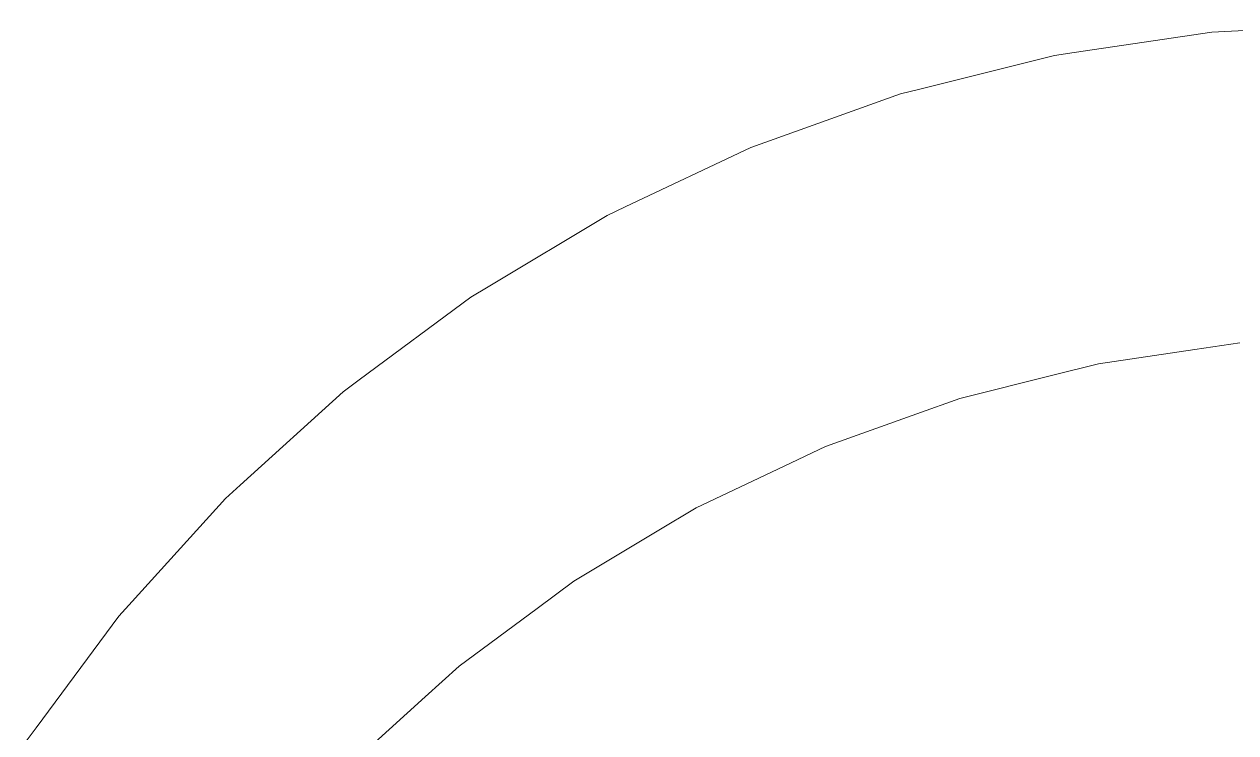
# Model space of a CAD drawing. Header units: centimetres. Extents: x -214 to 137, y -175 to 4.
# Drawn here: x -3.57 to 1.52, y -107.68 to -104.71 of the extents above; entities that cross this region are included whole.
import ezdxf

# ---------------------------------------------------------------- set-up
doc = ezdxf.new("R2010")
doc.units = ezdxf.units.CM
doc.header["$MEASUREMENT"] = 0
doc.layers.add('layer 1', color=7, linetype='Continuous')

msp = doc.modelspace()

# ---------------------------------------------------------------- linework, layer by layer
at = {"layer": 'layer 1', "color": 5, "lineweight": 9}
for points in [[(0.8385, -104.82693), (0.8385, -104.82693), (1.41536, -104.74136), (1.41536, -104.74136)], [(0.8385, -104.82693), (0.8385, -104.82693), (1.41536, -104.74136), (1.41536, -104.74136)], [(0.8385, -104.82693), (0.8385, -104.82693), (1.41536, -104.74136), (1.41536, -104.74136)], [(0.8385, -104.82693), (0.8385, -104.82693), (1.41536, -104.74136), (1.41536, -104.74136)], [(0.8385, -104.82693), (0.8385, -104.82693), (1.41536, -104.74136), (1.41536, -104.74136)], [(1.41536, -104.74136), (1.41536, -104.74136), (1.4987, -104.73726), (1.4987, -104.73726)], [(1.41536, -104.74136), (1.41536, -104.74136), (1.4987, -104.73726), (1.4987, -104.73726)], [(1.41536, -104.74136), (1.41536, -104.74136), (1.4987, -104.73726), (1.4987, -104.73726)], [(1.41536, -104.74136), (1.41536, -104.74136), (1.4987, -104.73726), (1.4987, -104.73726)], [(1.41536, -104.74136), (1.41536, -104.74136), (1.4987, -104.73726), (1.4987, -104.73726)], [(1.4987, -104.73726), (1.4987, -104.73726), (2.08116, -104.70865), (2.08116, -104.70865)], [(1.4987, -104.73726), (1.4987, -104.73726), (2.08116, -104.70865), (2.08116, -104.70865)], [(1.4987, -104.73726), (1.4987, -104.73726), (2.08116, -104.70865), (2.08116, -104.70865)], [(1.4987, -104.73726), (1.4987, -104.73726), (2.08116, -104.70865), (2.08116, -104.70865)], [(1.4987, -104.73726), (1.4987, -104.73726), (2.08116, -104.70865), (2.08116, -104.70865)], [(0.19026, -104.98088), (0.19026, -104.98088), (0.75596, -104.83917), (0.75596, -104.83917)], [(0.19026, -104.98088), (0.19026, -104.98088), (0.75596, -104.83917), (0.75596, -104.83917)], [(0.19026, -104.98088), (0.19026, -104.98088), (0.75596, -104.83917), (0.75596, -104.83917)], [(0.19026, -104.98088), (0.19026, -104.98088), (0.75596, -104.83917), (0.75596, -104.83917)], [(0.19026, -104.98088), (0.19026, -104.98088), (0.75596, -104.83917), (0.75596, -104.83917)], [(0.75596, -104.83917), (0.75596, -104.83917), (0.8385, -104.82693), (0.8385, -104.82693)], [(0.75596, -104.83917), (0.75596, -104.83917), (0.8385, -104.82693), (0.8385, -104.82693)], [(0.75596, -104.83917), (0.75596, -104.83917), (0.8385, -104.82693), (0.8385, -104.82693)], [(0.75596, -104.83917), (0.75596, -104.83917), (0.8385, -104.82693), (0.8385, -104.82693)], [(0.75596, -104.83917), (0.75596, -104.83917), (0.8385, -104.82693), (0.8385, -104.82693)], [(-0.43976, -105.19761), (-0.43976, -105.19761), (0.10932, -105.00115), (0.10932, -105.00115)], [(-0.43976, -105.19761), (-0.43976, -105.19761), (0.10932, -105.00115), (0.10932, -105.00115)], [(-0.43976, -105.19761), (-0.43976, -105.19761), (0.10932, -105.00115), (0.10932, -105.00115)], [(-0.43976, -105.19761), (-0.43976, -105.19761), (0.10932, -105.00115), (0.10932, -105.00115)], [(-0.43976, -105.19761), (-0.43976, -105.19761), (0.10932, -105.00115), (0.10932, -105.00115)], [(0.10932, -105.00115), (0.10932, -105.00115), (0.19026, -104.98088), (0.19026, -104.98088)], [(0.10932, -105.00115), (0.10932, -105.00115), (0.19026, -104.98088), (0.19026, -104.98088)], [(0.10932, -105.00115), (0.10932, -105.00115), (0.19026, -104.98088), (0.19026, -104.98088)], [(0.10932, -105.00115), (0.10932, -105.00115), (0.19026, -104.98088), (0.19026, -104.98088)], [(0.10932, -105.00115), (0.10932, -105.00115), (0.19026, -104.98088), (0.19026, -104.98088)], [(-0.51833, -105.22572), (-0.51833, -105.22572), (-0.43976, -105.19761), (-0.43976, -105.19761)], [(-0.51833, -105.22572), (-0.51833, -105.22572), (-0.43976, -105.19761), (-0.43976, -105.19761)], [(-0.51833, -105.22572), (-0.51833, -105.22572), (-0.43976, -105.19761), (-0.43976, -105.19761)], [(-0.51833, -105.22572), (-0.51833, -105.22572), (-0.43976, -105.19761), (-0.43976, -105.19761)], [(-0.51833, -105.22572), (-0.51833, -105.22572), (-0.43976, -105.19761), (-0.43976, -105.19761)], [(-1.04551, -105.47506), (-1.04551, -105.47506), (-0.51833, -105.22572), (-0.51833, -105.22572)], [(-1.04551, -105.47506), (-1.04551, -105.47506), (-0.51833, -105.22572), (-0.51833, -105.22572)], [(-1.04551, -105.47506), (-1.04551, -105.47506), (-0.51833, -105.22572), (-0.51833, -105.22572)], [(-1.04551, -105.47506), (-1.04551, -105.47506), (-0.51833, -105.22572), (-0.51833, -105.22572)], [(-1.04551, -105.47506), (-1.04551, -105.47506), (-0.51833, -105.22572), (-0.51833, -105.22572)], [(-1.62114, -105.81055), (-1.62114, -105.81055), (-1.12094, -105.51074), (-1.12094, -105.51074)], [(-1.62114, -105.81055), (-1.62114, -105.81055), (-1.12094, -105.51074), (-1.12094, -105.51074)], [(-1.62114, -105.81055), (-1.62114, -105.81055), (-1.12094, -105.51074), (-1.12094, -105.51074)], [(-1.62114, -105.81055), (-1.62114, -105.81055), (-1.12094, -105.51074), (-1.12094, -105.51074)], [(-1.62114, -105.81055), (-1.62114, -105.81055), (-1.12094, -105.51074), (-1.12094, -105.51074)], [(-1.12094, -105.51074), (-1.12094, -105.51074), (-1.04551, -105.47506), (-1.04551, -105.47506)], [(-1.12094, -105.51074), (-1.12094, -105.51074), (-1.04551, -105.47506), (-1.04551, -105.47506)], [(-1.12094, -105.51074), (-1.12094, -105.51074), (-1.04551, -105.47506), (-1.04551, -105.47506)], [(-1.12094, -105.51074), (-1.12094, -105.51074), (-1.04551, -105.47506), (-1.04551, -105.47506)], [(-1.12094, -105.51074), (-1.12094, -105.51074), (-1.04551, -105.47506), (-1.04551, -105.47506)], [(-1.69271, -105.85345), (-1.69271, -105.85345), (-1.62114, -105.81055), (-1.62114, -105.81055)], [(-1.69271, -105.85345), (-1.69271, -105.85345), (-1.62114, -105.81055), (-1.62114, -105.81055)], [(-1.69271, -105.85345), (-1.69271, -105.85345), (-1.62114, -105.81055), (-1.62114, -105.81055)], [(-1.69271, -105.85345), (-1.69271, -105.85345), (-1.62114, -105.81055), (-1.62114, -105.81055)], [(-1.69271, -105.85345), (-1.69271, -105.85345), (-1.62114, -105.81055), (-1.62114, -105.81055)], [(-2.16112, -106.20084), (-2.16112, -106.20084), (-1.69271, -105.85345), (-1.69271, -105.85345)], [(-2.16112, -106.20084), (-2.16112, -106.20084), (-1.69271, -105.85345), (-1.69271, -105.85345)], [(-2.16112, -106.20084), (-2.16112, -106.20084), (-1.69271, -105.85345), (-1.69271, -105.85345)], [(-2.16112, -106.20084), (-2.16112, -106.20084), (-1.69271, -105.85345), (-1.69271, -105.85345)], [(-2.16112, -106.20084), (-2.16112, -106.20084), (-1.69271, -105.85345), (-1.69271, -105.85345)], [(1.34382, -106.0735), (1.34382, -106.0735), (0.94048, -106.13333), (0.94048, -106.13333)], [(1.34382, -106.0735), (1.34382, -106.0735), (0.94048, -106.13333), (0.94048, -106.13333)], [(1.34382, -106.0735), (1.34382, -106.0735), (0.94048, -106.13333), (0.94048, -106.13333)], [(1.34382, -106.0735), (1.34382, -106.0735), (0.94048, -106.13333), (0.94048, -106.13333)], [(1.34382, -106.0735), (1.34382, -106.0735), (0.94048, -106.13333), (0.94048, -106.13333)], [(1.34382, -106.0735), (1.34382, -106.0735), (0.94048, -106.13333), (0.94048, -106.13333)], [(1.34382, -106.0735), (1.34382, -106.0735), (0.94048, -106.13333), (0.94048, -106.13333)], [(1.34382, -106.0735), (1.34382, -106.0735), (0.94048, -106.13333), (0.94048, -106.13333)], [(1.34382, -106.0735), (1.34382, -106.0735), (0.94048, -106.13333), (0.94048, -106.13333)], [(1.34382, -106.0735), (1.34382, -106.0735), (0.94048, -106.13333), (0.94048, -106.13333)], [(1.34382, -106.0735), (1.34382, -106.0735), (0.94048, -106.13333), (0.94048, -106.13333)], [(1.34382, -106.0735), (1.34382, -106.0735), (0.94048, -106.13333), (0.94048, -106.13333)], [(1.34382, -106.0735), (1.34382, -106.0735), (0.94048, -106.13333), (0.94048, -106.13333)], [(1.34382, -106.0735), (1.34382, -106.0735), (0.94048, -106.13333), (0.94048, -106.13333)], [(1.34382, -106.0735), (1.34382, -106.0735), (0.94048, -106.13333), (0.94048, -106.13333)], [(1.34382, -106.0735), (1.34382, -106.0735), (0.94048, -106.13333), (0.94048, -106.13333)], [(1.34382, -106.0735), (1.34382, -106.0735), (0.94048, -106.13333), (0.94048, -106.13333)], [(1.34382, -106.0735), (1.34382, -106.0735), (0.94048, -106.13333), (0.94048, -106.13333)], [(1.34382, -106.0735), (1.34382, -106.0735), (0.94048, -106.13333), (0.94048, -106.13333)], [(1.34382, -106.0735), (1.34382, -106.0735), (0.94048, -106.13333), (0.94048, -106.13333)], [(1.34382, -106.0735), (1.34382, -106.0735), (0.94048, -106.13333), (0.94048, -106.13333)], [(1.34382, -106.0735), (1.34382, -106.0735), (0.94048, -106.13333), (0.94048, -106.13333)], [(1.34382, -106.0735), (1.34382, -106.0735), (0.94048, -106.13333), (0.94048, -106.13333)], [(1.34382, -106.0735), (1.34382, -106.0735), (0.94048, -106.13333), (0.94048, -106.13333)], [(1.34382, -106.0735), (1.34382, -106.0735), (0.94048, -106.13333), (0.94048, -106.13333)], [(1.53339, -106.04538), (1.53339, -106.04538), (1.34382, -106.0735), (1.34382, -106.0735)], [(1.53339, -106.04538), (1.53339, -106.04538), (1.34382, -106.0735), (1.34382, -106.0735)], [(1.53339, -106.04538), (1.53339, -106.04538), (1.34382, -106.0735), (1.34382, -106.0735)], [(1.53339, -106.04538), (1.53339, -106.04538), (1.34382, -106.0735), (1.34382, -106.0735)], [(1.53339, -106.04538), (1.53339, -106.04538), (1.34382, -106.0735), (1.34382, -106.0735)], [(1.53339, -106.04538), (1.53339, -106.04538), (1.34382, -106.0735), (1.34382, -106.0735)], [(1.53339, -106.04538), (1.53339, -106.04538), (1.34382, -106.0735), (1.34382, -106.0735)], [(1.53339, -106.04538), (1.53339, -106.04538), (1.34382, -106.0735), (1.34382, -106.0735)], [(1.53339, -106.04538), (1.53339, -106.04538), (1.34382, -106.0735), (1.34382, -106.0735)], [(1.53339, -106.04538), (1.53339, -106.04538), (1.34382, -106.0735), (1.34382, -106.0735)], [(1.53339, -106.04538), (1.53339, -106.04538), (1.34382, -106.0735), (1.34382, -106.0735)], [(1.53339, -106.04538), (1.53339, -106.04538), (1.34382, -106.0735), (1.34382, -106.0735)], [(1.53339, -106.04538), (1.53339, -106.04538), (1.34382, -106.0735), (1.34382, -106.0735)], [(1.53339, -106.04538), (1.53339, -106.04538), (1.34382, -106.0735), (1.34382, -106.0735)], [(1.53339, -106.04538), (1.53339, -106.04538), (1.34382, -106.0735), (1.34382, -106.0735)], [(1.53339, -106.04538), (1.53339, -106.04538), (1.34382, -106.0735), (1.34382, -106.0735)], [(1.53339, -106.04538), (1.53339, -106.04538), (1.34382, -106.0735), (1.34382, -106.0735)], [(1.53339, -106.04538), (1.53339, -106.04538), (1.34382, -106.0735), (1.34382, -106.0735)], [(1.53339, -106.04538), (1.53339, -106.04538), (1.34382, -106.0735), (1.34382, -106.0735)], [(1.53339, -106.04538), (1.53339, -106.04538), (1.34382, -106.0735), (1.34382, -106.0735)], [(1.53339, -106.04538), (1.53339, -106.04538), (1.34382, -106.0735), (1.34382, -106.0735)], [(1.53339, -106.04538), (1.53339, -106.04538), (1.34382, -106.0735), (1.34382, -106.0735)], [(1.53339, -106.04538), (1.53339, -106.04538), (1.34382, -106.0735), (1.34382, -106.0735)], [(1.53339, -106.04538), (1.53339, -106.04538), (1.34382, -106.0735), (1.34382, -106.0735)], [(1.53339, -106.04538), (1.53339, -106.04538), (1.34382, -106.0735), (1.34382, -106.0735)], [(0.75459, -106.17989), (0.75459, -106.17989), (0.35906, -106.27896), (0.35906, -106.27896)], [(0.75459, -106.17989), (0.75459, -106.17989), (0.35906, -106.27896), (0.35906, -106.27896)], [(0.75459, -106.17989), (0.75459, -106.17989), (0.35906, -106.27896), (0.35906, -106.27896)], [(0.75459, -106.17989), (0.75459, -106.17989), (0.35906, -106.27896), (0.35906, -106.27896)], [(0.75459, -106.17989), (0.75459, -106.17989), (0.35906, -106.27896), (0.35906, -106.27896)], [(0.75459, -106.17989), (0.75459, -106.17989), (0.35906, -106.27896), (0.35906, -106.27896)], [(0.75459, -106.17989), (0.75459, -106.17989), (0.35906, -106.27896), (0.35906, -106.27896)], [(0.75459, -106.17989), (0.75459, -106.17989), (0.35906, -106.27896), (0.35906, -106.27896)], [(0.75459, -106.17989), (0.75459, -106.17989), (0.35906, -106.27896), (0.35906, -106.27896)], [(0.75459, -106.17989), (0.75459, -106.17989), (0.35906, -106.27896), (0.35906, -106.27896)], [(0.75459, -106.17989), (0.75459, -106.17989), (0.35906, -106.27896), (0.35906, -106.27896)], [(0.75459, -106.17989), (0.75459, -106.17989), (0.35906, -106.27896), (0.35906, -106.27896)], [(0.75459, -106.17989), (0.75459, -106.17989), (0.35906, -106.27896), (0.35906, -106.27896)], [(0.75459, -106.17989), (0.75459, -106.17989), (0.35906, -106.27896), (0.35906, -106.27896)], [(0.75459, -106.17989), (0.75459, -106.17989), (0.35906, -106.27896), (0.35906, -106.27896)], [(0.75459, -106.17989), (0.75459, -106.17989), (0.35906, -106.27896), (0.35906, -106.27896)], [(0.75459, -106.17989), (0.75459, -106.17989), (0.35906, -106.27896), (0.35906, -106.27896)], [(0.75459, -106.17989), (0.75459, -106.17989), (0.35906, -106.27896), (0.35906, -106.27896)], [(0.75459, -106.17989), (0.75459, -106.17989), (0.35906, -106.27896), (0.35906, -106.27896)], [(0.75459, -106.17989), (0.75459, -106.17989), (0.35906, -106.27896), (0.35906, -106.27896)], [(0.75459, -106.17989), (0.75459, -106.17989), (0.35906, -106.27896), (0.35906, -106.27896)], [(0.75459, -106.17989), (0.75459, -106.17989), (0.35906, -106.27896), (0.35906, -106.27896)], [(0.75459, -106.17989), (0.75459, -106.17989), (0.35906, -106.27896), (0.35906, -106.27896)], [(0.75459, -106.17989), (0.75459, -106.17989), (0.35906, -106.27896), (0.35906, -106.27896)], [(0.75459, -106.17989), (0.75459, -106.17989), (0.35906, -106.27896), (0.35906, -106.27896)], [(0.94048, -106.13333), (0.94048, -106.13333), (0.75459, -106.17989), (0.75459, -106.17989)], [(0.94048, -106.13333), (0.94048, -106.13333), (0.75459, -106.17989), (0.75459, -106.17989)], [(0.94048, -106.13333), (0.94048, -106.13333), (0.75459, -106.17989), (0.75459, -106.17989)], [(0.94048, -106.13333), (0.94048, -106.13333), (0.75459, -106.17989), (0.75459, -106.17989)], [(0.94048, -106.13333), (0.94048, -106.13333), (0.75459, -106.17989), (0.75459, -106.17989)], [(0.94048, -106.13333), (0.94048, -106.13333), (0.75459, -106.17989), (0.75459, -106.17989)], [(0.94048, -106.13333), (0.94048, -106.13333), (0.75459, -106.17989), (0.75459, -106.17989)], [(0.94048, -106.13333), (0.94048, -106.13333), (0.75459, -106.17989), (0.75459, -106.17989)], [(0.94048, -106.13333), (0.94048, -106.13333), (0.75459, -106.17989), (0.75459, -106.17989)], [(0.94048, -106.13333), (0.94048, -106.13333), (0.75459, -106.17989), (0.75459, -106.17989)], [(0.94048, -106.13333), (0.94048, -106.13333), (0.75459, -106.17989), (0.75459, -106.17989)], [(0.94048, -106.13333), (0.94048, -106.13333), (0.75459, -106.17989), (0.75459, -106.17989)], [(0.94048, -106.13333), (0.94048, -106.13333), (0.75459, -106.17989), (0.75459, -106.17989)], [(0.94048, -106.13333), (0.94048, -106.13333), (0.75459, -106.17989), (0.75459, -106.17989)], [(0.94048, -106.13333), (0.94048, -106.13333), (0.75459, -106.17989), (0.75459, -106.17989)], [(0.94048, -106.13333), (0.94048, -106.13333), (0.75459, -106.17989), (0.75459, -106.17989)], [(0.94048, -106.13333), (0.94048, -106.13333), (0.75459, -106.17989), (0.75459, -106.17989)], [(0.94048, -106.13333), (0.94048, -106.13333), (0.75459, -106.17989), (0.75459, -106.17989)], [(0.94048, -106.13333), (0.94048, -106.13333), (0.75459, -106.17989), (0.75459, -106.17989)], [(0.94048, -106.13333), (0.94048, -106.13333), (0.75459, -106.17989), (0.75459, -106.17989)], [(0.94048, -106.13333), (0.94048, -106.13333), (0.75459, -106.17989), (0.75459, -106.17989)], [(0.94048, -106.13333), (0.94048, -106.13333), (0.75459, -106.17989), (0.75459, -106.17989)], [(0.94048, -106.13333), (0.94048, -106.13333), (0.75459, -106.17989), (0.75459, -106.17989)], [(0.94048, -106.13333), (0.94048, -106.13333), (0.75459, -106.17989), (0.75459, -106.17989)], [(0.94048, -106.13333), (0.94048, -106.13333), (0.75459, -106.17989), (0.75459, -106.17989)], [(-2.22814, -106.25055), (-2.22814, -106.25055), (-2.16112, -106.20084), (-2.16112, -106.20084)], [(-2.22814, -106.25055), (-2.22814, -106.25055), (-2.16112, -106.20084), (-2.16112, -106.20084)], [(-2.22814, -106.25055), (-2.22814, -106.25055), (-2.16112, -106.20084), (-2.16112, -106.20084)], [(-2.22814, -106.25055), (-2.22814, -106.25055), (-2.16112, -106.20084), (-2.16112, -106.20084)], [(-2.22814, -106.25055), (-2.22814, -106.25055), (-2.16112, -106.20084), (-2.16112, -106.20084)], [(-2.66024, -106.64218), (-2.66024, -106.64218), (-2.22814, -106.25055), (-2.22814, -106.25055)], [(-2.66024, -106.64218), (-2.66024, -106.64218), (-2.22814, -106.25055), (-2.22814, -106.25055)], [(-2.66024, -106.64218), (-2.66024, -106.64218), (-2.22814, -106.25055), (-2.22814, -106.25055)], [(-2.66024, -106.64218), (-2.66024, -106.64218), (-2.22814, -106.25055), (-2.22814, -106.25055)], [(-2.66024, -106.64218), (-2.66024, -106.64218), (-2.22814, -106.25055), (-2.22814, -106.25055)], [(0.35906, -106.27896), (0.35906, -106.27896), (0.17862, -106.34352), (0.17862, -106.34352)], [(0.35906, -106.27896), (0.35906, -106.27896), (0.17862, -106.34352), (0.17862, -106.34352)], [(0.35906, -106.27896), (0.35906, -106.27896), (0.17862, -106.34352), (0.17862, -106.34352)], [(0.35906, -106.27896), (0.35906, -106.27896), (0.17862, -106.34352), (0.17862, -106.34352)], [(0.35906, -106.27896), (0.35906, -106.27896), (0.17862, -106.34352), (0.17862, -106.34352)], [(0.35906, -106.27896), (0.35906, -106.27896), (0.17862, -106.34352), (0.17862, -106.34352)], [(0.35906, -106.27896), (0.35906, -106.27896), (0.17862, -106.34352), (0.17862, -106.34352)], [(0.35906, -106.27896), (0.35906, -106.27896), (0.17862, -106.34352), (0.17862, -106.34352)], [(0.35906, -106.27896), (0.35906, -106.27896), (0.17862, -106.34352), (0.17862, -106.34352)], [(0.35906, -106.27896), (0.35906, -106.27896), (0.17862, -106.34352), (0.17862, -106.34352)], [(0.35906, -106.27896), (0.35906, -106.27896), (0.17862, -106.34352), (0.17862, -106.34352)], [(0.35906, -106.27896), (0.35906, -106.27896), (0.17862, -106.34352), (0.17862, -106.34352)], [(0.35906, -106.27896), (0.35906, -106.27896), (0.17862, -106.34352), (0.17862, -106.34352)], [(0.35906, -106.27896), (0.35906, -106.27896), (0.17862, -106.34352), (0.17862, -106.34352)], [(0.35906, -106.27896), (0.35906, -106.27896), (0.17862, -106.34352), (0.17862, -106.34352)], [(0.35906, -106.27896), (0.35906, -106.27896), (0.17862, -106.34352), (0.17862, -106.34352)], [(0.35906, -106.27896), (0.35906, -106.27896), (0.17862, -106.34352), (0.17862, -106.34352)], [(0.35906, -106.27896), (0.35906, -106.27896), (0.17862, -106.34352), (0.17862, -106.34352)], [(0.35906, -106.27896), (0.35906, -106.27896), (0.17862, -106.34352), (0.17862, -106.34352)], [(0.35906, -106.27896), (0.35906, -106.27896), (0.17862, -106.34352), (0.17862, -106.34352)], [(0.35906, -106.27896), (0.35906, -106.27896), (0.17862, -106.34352), (0.17862, -106.34352)], [(0.35906, -106.27896), (0.35906, -106.27896), (0.17862, -106.34352), (0.17862, -106.34352)], [(0.35906, -106.27896), (0.35906, -106.27896), (0.17862, -106.34352), (0.17862, -106.34352)], [(0.35906, -106.27896), (0.35906, -106.27896), (0.17862, -106.34352), (0.17862, -106.34352)], [(0.35906, -106.27896), (0.35906, -106.27896), (0.17862, -106.34352), (0.17862, -106.34352)], [(0.17862, -106.34352), (0.17862, -106.34352), (-0.20529, -106.48089), (-0.20529, -106.48089)], [(0.17862, -106.34352), (0.17862, -106.34352), (-0.20529, -106.48089), (-0.20529, -106.48089)], [(0.17862, -106.34352), (0.17862, -106.34352), (-0.20529, -106.48089), (-0.20529, -106.48089)], [(0.17862, -106.34352), (0.17862, -106.34352), (-0.20529, -106.48089), (-0.20529, -106.48089)], [(0.17862, -106.34352), (0.17862, -106.34352), (-0.20529, -106.48089), (-0.20529, -106.48089)], [(0.17862, -106.34352), (0.17862, -106.34352), (-0.20529, -106.48089), (-0.20529, -106.48089)], [(0.17862, -106.34352), (0.17862, -106.34352), (-0.20529, -106.48089), (-0.20529, -106.48089)], [(0.17862, -106.34352), (0.17862, -106.34352), (-0.20529, -106.48089), (-0.20529, -106.48089)], [(0.17862, -106.34352), (0.17862, -106.34352), (-0.20529, -106.48089), (-0.20529, -106.48089)], [(0.17862, -106.34352), (0.17862, -106.34352), (-0.20529, -106.48089), (-0.20529, -106.48089)], [(0.17862, -106.34352), (0.17862, -106.34352), (-0.20529, -106.48089), (-0.20529, -106.48089)], [(0.17862, -106.34352), (0.17862, -106.34352), (-0.20529, -106.48089), (-0.20529, -106.48089)], [(0.17862, -106.34352), (0.17862, -106.34352), (-0.20529, -106.48089), (-0.20529, -106.48089)], [(0.17862, -106.34352), (0.17862, -106.34352), (-0.20529, -106.48089), (-0.20529, -106.48089)], [(0.17862, -106.34352), (0.17862, -106.34352), (-0.20529, -106.48089), (-0.20529, -106.48089)], [(0.17862, -106.34352), (0.17862, -106.34352), (-0.20529, -106.48089), (-0.20529, -106.48089)], [(0.17862, -106.34352), (0.17862, -106.34352), (-0.20529, -106.48089), (-0.20529, -106.48089)], [(0.17862, -106.34352), (0.17862, -106.34352), (-0.20529, -106.48089), (-0.20529, -106.48089)], [(0.17862, -106.34352), (0.17862, -106.34352), (-0.20529, -106.48089), (-0.20529, -106.48089)], [(0.17862, -106.34352), (0.17862, -106.34352), (-0.20529, -106.48089), (-0.20529, -106.48089)], [(0.17862, -106.34352), (0.17862, -106.34352), (-0.20529, -106.48089), (-0.20529, -106.48089)], [(0.17862, -106.34352), (0.17862, -106.34352), (-0.20529, -106.48089), (-0.20529, -106.48089)], [(0.17862, -106.34352), (0.17862, -106.34352), (-0.20529, -106.48089), (-0.20529, -106.48089)], [(0.17862, -106.34352), (0.17862, -106.34352), (-0.20529, -106.48089), (-0.20529, -106.48089)], [(0.17862, -106.34352), (0.17862, -106.34352), (-0.20529, -106.48089), (-0.20529, -106.48089)], [(-0.20529, -106.48089), (-0.20529, -106.48089), (-0.37853, -106.56283), (-0.37853, -106.56283)], [(-0.20529, -106.48089), (-0.20529, -106.48089), (-0.37853, -106.56283), (-0.37853, -106.56283)], [(-0.20529, -106.48089), (-0.20529, -106.48089), (-0.37853, -106.56283), (-0.37853, -106.56283)], [(-0.20529, -106.48089), (-0.20529, -106.48089), (-0.37853, -106.56283), (-0.37853, -106.56283)], [(-0.20529, -106.48089), (-0.20529, -106.48089), (-0.37853, -106.56283), (-0.37853, -106.56283)], [(-0.20529, -106.48089), (-0.20529, -106.48089), (-0.37853, -106.56283), (-0.37853, -106.56283)], [(-0.20529, -106.48089), (-0.20529, -106.48089), (-0.37853, -106.56283), (-0.37853, -106.56283)], [(-0.20529, -106.48089), (-0.20529, -106.48089), (-0.37853, -106.56283), (-0.37853, -106.56283)], [(-0.20529, -106.48089), (-0.20529, -106.48089), (-0.37853, -106.56283), (-0.37853, -106.56283)], [(-0.20529, -106.48089), (-0.20529, -106.48089), (-0.37853, -106.56283), (-0.37853, -106.56283)], [(-0.20529, -106.48089), (-0.20529, -106.48089), (-0.37853, -106.56283), (-0.37853, -106.56283)], [(-0.20529, -106.48089), (-0.20529, -106.48089), (-0.37853, -106.56283), (-0.37853, -106.56283)], [(-0.20529, -106.48089), (-0.20529, -106.48089), (-0.37853, -106.56283), (-0.37853, -106.56283)], [(-0.20529, -106.48089), (-0.20529, -106.48089), (-0.37853, -106.56283), (-0.37853, -106.56283)], [(-0.20529, -106.48089), (-0.20529, -106.48089), (-0.37853, -106.56283), (-0.37853, -106.56283)], [(-0.20529, -106.48089), (-0.20529, -106.48089), (-0.37853, -106.56283), (-0.37853, -106.56283)], [(-0.20529, -106.48089), (-0.20529, -106.48089), (-0.37853, -106.56283), (-0.37853, -106.56283)], [(-0.20529, -106.48089), (-0.20529, -106.48089), (-0.37853, -106.56283), (-0.37853, -106.56283)], [(-0.20529, -106.48089), (-0.20529, -106.48089), (-0.37853, -106.56283), (-0.37853, -106.56283)], [(-0.20529, -106.48089), (-0.20529, -106.48089), (-0.37853, -106.56283), (-0.37853, -106.56283)], [(-0.20529, -106.48089), (-0.20529, -106.48089), (-0.37853, -106.56283), (-0.37853, -106.56283)], [(-0.20529, -106.48089), (-0.20529, -106.48089), (-0.37853, -106.56283), (-0.37853, -106.56283)], [(-0.20529, -106.48089), (-0.20529, -106.48089), (-0.37853, -106.56283), (-0.37853, -106.56283)], [(-0.20529, -106.48089), (-0.20529, -106.48089), (-0.37853, -106.56283), (-0.37853, -106.56283)], [(-0.20529, -106.48089), (-0.20529, -106.48089), (-0.37853, -106.56283), (-0.37853, -106.56283)], [(-0.37853, -106.56283), (-0.37853, -106.56283), (-0.74713, -106.73716), (-0.74713, -106.73716)], [(-0.37853, -106.56283), (-0.37853, -106.56283), (-0.74713, -106.73716), (-0.74713, -106.73716)], [(-0.37853, -106.56283), (-0.37853, -106.56283), (-0.74713, -106.73716), (-0.74713, -106.73716)], [(-0.37853, -106.56283), (-0.37853, -106.56283), (-0.74713, -106.73716), (-0.74713, -106.73716)], [(-0.37853, -106.56283), (-0.37853, -106.56283), (-0.74713, -106.73716), (-0.74713, -106.73716)], [(-0.37853, -106.56283), (-0.37853, -106.56283), (-0.74713, -106.73716), (-0.74713, -106.73716)], [(-0.37853, -106.56283), (-0.37853, -106.56283), (-0.74713, -106.73716), (-0.74713, -106.73716)], [(-0.37853, -106.56283), (-0.37853, -106.56283), (-0.74713, -106.73716), (-0.74713, -106.73716)], [(-0.37853, -106.56283), (-0.37853, -106.56283), (-0.74713, -106.73716), (-0.74713, -106.73716)], [(-0.37853, -106.56283), (-0.37853, -106.56283), (-0.74713, -106.73716), (-0.74713, -106.73716)], [(-0.37853, -106.56283), (-0.37853, -106.56283), (-0.74713, -106.73716), (-0.74713, -106.73716)], [(-0.37853, -106.56283), (-0.37853, -106.56283), (-0.74713, -106.73716), (-0.74713, -106.73716)], [(-0.37853, -106.56283), (-0.37853, -106.56283), (-0.74713, -106.73716), (-0.74713, -106.73716)], [(-0.37853, -106.56283), (-0.37853, -106.56283), (-0.74713, -106.73716), (-0.74713, -106.73716)], [(-0.37853, -106.56283), (-0.37853, -106.56283), (-0.74713, -106.73716), (-0.74713, -106.73716)], [(-0.37853, -106.56283), (-0.37853, -106.56283), (-0.74713, -106.73716), (-0.74713, -106.73716)], [(-0.37853, -106.56283), (-0.37853, -106.56283), (-0.74713, -106.73716), (-0.74713, -106.73716)], [(-0.37853, -106.56283), (-0.37853, -106.56283), (-0.74713, -106.73716), (-0.74713, -106.73716)], [(-0.37853, -106.56283), (-0.37853, -106.56283), (-0.74713, -106.73716), (-0.74713, -106.73716)], [(-0.37853, -106.56283), (-0.37853, -106.56283), (-0.74713, -106.73716), (-0.74713, -106.73716)], [(-0.37853, -106.56283), (-0.37853, -106.56283), (-0.74713, -106.73716), (-0.74713, -106.73716)], [(-0.37853, -106.56283), (-0.37853, -106.56283), (-0.74713, -106.73716), (-0.74713, -106.73716)], [(-0.37853, -106.56283), (-0.37853, -106.56283), (-0.74713, -106.73716), (-0.74713, -106.73716)], [(-0.37853, -106.56283), (-0.37853, -106.56283), (-0.74713, -106.73716), (-0.74713, -106.73716)], [(-0.37853, -106.56283), (-0.37853, -106.56283), (-0.74713, -106.73716), (-0.74713, -106.73716)], [(-2.72207, -106.69822), (-2.72207, -106.69822), (-2.66024, -106.64218), (-2.66024, -106.64218)], [(-2.72207, -106.69822), (-2.72207, -106.69822), (-2.66024, -106.64218), (-2.66024, -106.64218)], [(-2.72207, -106.69822), (-2.72207, -106.69822), (-2.66024, -106.64218), (-2.66024, -106.64218)], [(-2.72207, -106.69822), (-2.72207, -106.69822), (-2.66024, -106.64218), (-2.66024, -106.64218)], [(-2.72207, -106.69822), (-2.72207, -106.69822), (-2.66024, -106.64218), (-2.66024, -106.64218)], [(-3.1137, -107.13032), (-3.1137, -107.13032), (-2.72207, -106.69822), (-2.72207, -106.69822)], [(-3.1137, -107.13032), (-3.1137, -107.13032), (-2.72207, -106.69822), (-2.72207, -106.69822)], [(-3.1137, -107.13032), (-3.1137, -107.13032), (-2.72207, -106.69822), (-2.72207, -106.69822)], [(-3.1137, -107.13032), (-3.1137, -107.13032), (-2.72207, -106.69822), (-2.72207, -106.69822)], [(-3.1137, -107.13032), (-3.1137, -107.13032), (-2.72207, -106.69822), (-2.72207, -106.69822)], [(-0.74713, -106.73716), (-0.74713, -106.73716), (-0.9115, -106.83568), (-0.9115, -106.83568)], [(-0.74713, -106.73716), (-0.74713, -106.73716), (-0.9115, -106.83568), (-0.9115, -106.83568)], [(-0.74713, -106.73716), (-0.74713, -106.73716), (-0.9115, -106.83568), (-0.9115, -106.83568)], [(-0.74713, -106.73716), (-0.74713, -106.73716), (-0.9115, -106.83568), (-0.9115, -106.83568)], [(-0.74713, -106.73716), (-0.74713, -106.73716), (-0.9115, -106.83568), (-0.9115, -106.83568)], [(-0.74713, -106.73716), (-0.74713, -106.73716), (-0.9115, -106.83568), (-0.9115, -106.83568)], [(-0.74713, -106.73716), (-0.74713, -106.73716), (-0.9115, -106.83568), (-0.9115, -106.83568)], [(-0.74713, -106.73716), (-0.74713, -106.73716), (-0.9115, -106.83568), (-0.9115, -106.83568)], [(-0.74713, -106.73716), (-0.74713, -106.73716), (-0.9115, -106.83568), (-0.9115, -106.83568)], [(-0.74713, -106.73716), (-0.74713, -106.73716), (-0.9115, -106.83568), (-0.9115, -106.83568)], [(-0.74713, -106.73716), (-0.74713, -106.73716), (-0.9115, -106.83568), (-0.9115, -106.83568)], [(-0.74713, -106.73716), (-0.74713, -106.73716), (-0.9115, -106.83568), (-0.9115, -106.83568)], [(-0.74713, -106.73716), (-0.74713, -106.73716), (-0.9115, -106.83568), (-0.9115, -106.83568)], [(-0.74713, -106.73716), (-0.74713, -106.73716), (-0.9115, -106.83568), (-0.9115, -106.83568)], [(-0.74713, -106.73716), (-0.74713, -106.73716), (-0.9115, -106.83568), (-0.9115, -106.83568)], [(-0.74713, -106.73716), (-0.74713, -106.73716), (-0.9115, -106.83568), (-0.9115, -106.83568)], [(-0.74713, -106.73716), (-0.74713, -106.73716), (-0.9115, -106.83568), (-0.9115, -106.83568)], [(-0.74713, -106.73716), (-0.74713, -106.73716), (-0.9115, -106.83568), (-0.9115, -106.83568)], [(-0.74713, -106.73716), (-0.74713, -106.73716), (-0.9115, -106.83568), (-0.9115, -106.83568)], [(-0.74713, -106.73716), (-0.74713, -106.73716), (-0.9115, -106.83568), (-0.9115, -106.83568)], [(-0.74713, -106.73716), (-0.74713, -106.73716), (-0.9115, -106.83568), (-0.9115, -106.83568)], [(-0.74713, -106.73716), (-0.74713, -106.73716), (-0.9115, -106.83568), (-0.9115, -106.83568)], [(-0.74713, -106.73716), (-0.74713, -106.73716), (-0.9115, -106.83568), (-0.9115, -106.83568)], [(-0.74713, -106.73716), (-0.74713, -106.73716), (-0.9115, -106.83568), (-0.9115, -106.83568)], [(-0.74713, -106.73716), (-0.74713, -106.73716), (-0.9115, -106.83568), (-0.9115, -106.83568)], [(-0.9115, -106.83568), (-0.9115, -106.83568), (-1.26123, -107.04531), (-1.26123, -107.04531)], [(-0.9115, -106.83568), (-0.9115, -106.83568), (-1.26123, -107.04531), (-1.26123, -107.04531)], [(-0.9115, -106.83568), (-0.9115, -106.83568), (-1.26123, -107.04531), (-1.26123, -107.04531)], [(-0.9115, -106.83568), (-0.9115, -106.83568), (-1.26123, -107.04531), (-1.26123, -107.04531)], [(-0.9115, -106.83568), (-0.9115, -106.83568), (-1.26123, -107.04531), (-1.26123, -107.04531)], [(-0.9115, -106.83568), (-0.9115, -106.83568), (-1.26123, -107.04531), (-1.26123, -107.04531)], [(-0.9115, -106.83568), (-0.9115, -106.83568), (-1.26123, -107.04531), (-1.26123, -107.04531)], [(-0.9115, -106.83568), (-0.9115, -106.83568), (-1.26123, -107.04531), (-1.26123, -107.04531)], [(-0.9115, -106.83568), (-0.9115, -106.83568), (-1.26123, -107.04531), (-1.26123, -107.04531)], [(-0.9115, -106.83568), (-0.9115, -106.83568), (-1.26123, -107.04531), (-1.26123, -107.04531)], [(-0.9115, -106.83568), (-0.9115, -106.83568), (-1.26123, -107.04531), (-1.26123, -107.04531)], [(-0.9115, -106.83568), (-0.9115, -106.83568), (-1.26123, -107.04531), (-1.26123, -107.04531)], [(-0.9115, -106.83568), (-0.9115, -106.83568), (-1.26123, -107.04531), (-1.26123, -107.04531)], [(-0.9115, -106.83568), (-0.9115, -106.83568), (-1.26123, -107.04531), (-1.26123, -107.04531)], [(-0.9115, -106.83568), (-0.9115, -106.83568), (-1.26123, -107.04531), (-1.26123, -107.04531)], [(-0.9115, -106.83568), (-0.9115, -106.83568), (-1.26123, -107.04531), (-1.26123, -107.04531)], [(-0.9115, -106.83568), (-0.9115, -106.83568), (-1.26123, -107.04531), (-1.26123, -107.04531)], [(-0.9115, -106.83568), (-0.9115, -106.83568), (-1.26123, -107.04531), (-1.26123, -107.04531)], [(-0.9115, -106.83568), (-0.9115, -106.83568), (-1.26123, -107.04531), (-1.26123, -107.04531)], [(-0.9115, -106.83568), (-0.9115, -106.83568), (-1.26123, -107.04531), (-1.26123, -107.04531)], [(-0.9115, -106.83568), (-0.9115, -106.83568), (-1.26123, -107.04531), (-1.26123, -107.04531)], [(-0.9115, -106.83568), (-0.9115, -106.83568), (-1.26123, -107.04531), (-1.26123, -107.04531)], [(-0.9115, -106.83568), (-0.9115, -106.83568), (-1.26123, -107.04531), (-1.26123, -107.04531)], [(-0.9115, -106.83568), (-0.9115, -106.83568), (-1.26123, -107.04531), (-1.26123, -107.04531)], [(-0.9115, -106.83568), (-0.9115, -106.83568), (-1.26123, -107.04531), (-1.26123, -107.04531)], [(-1.26123, -107.04531), (-1.26123, -107.04531), (-1.41516, -107.15947), (-1.41516, -107.15947)], [(-1.26123, -107.04531), (-1.26123, -107.04531), (-1.41516, -107.15947), (-1.41516, -107.15947)], [(-1.26123, -107.04531), (-1.26123, -107.04531), (-1.41516, -107.15947), (-1.41516, -107.15947)], [(-1.26123, -107.04531), (-1.26123, -107.04531), (-1.41516, -107.15947), (-1.41516, -107.15947)], [(-1.26123, -107.04531), (-1.26123, -107.04531), (-1.41516, -107.15947), (-1.41516, -107.15947)], [(-1.26123, -107.04531), (-1.26123, -107.04531), (-1.41516, -107.15947), (-1.41516, -107.15947)], [(-1.26123, -107.04531), (-1.26123, -107.04531), (-1.41516, -107.15947), (-1.41516, -107.15947)], [(-1.26123, -107.04531), (-1.26123, -107.04531), (-1.41516, -107.15947), (-1.41516, -107.15947)], [(-1.26123, -107.04531), (-1.26123, -107.04531), (-1.41516, -107.15947), (-1.41516, -107.15947)], [(-1.26123, -107.04531), (-1.26123, -107.04531), (-1.41516, -107.15947), (-1.41516, -107.15947)], [(-1.26123, -107.04531), (-1.26123, -107.04531), (-1.41516, -107.15947), (-1.41516, -107.15947)], [(-1.26123, -107.04531), (-1.26123, -107.04531), (-1.41516, -107.15947), (-1.41516, -107.15947)], [(-1.26123, -107.04531), (-1.26123, -107.04531), (-1.41516, -107.15947), (-1.41516, -107.15947)], [(-1.26123, -107.04531), (-1.26123, -107.04531), (-1.41516, -107.15947), (-1.41516, -107.15947)], [(-1.26123, -107.04531), (-1.26123, -107.04531), (-1.41516, -107.15947), (-1.41516, -107.15947)], [(-1.26123, -107.04531), (-1.26123, -107.04531), (-1.41516, -107.15947), (-1.41516, -107.15947)], [(-1.26123, -107.04531), (-1.26123, -107.04531), (-1.41516, -107.15947), (-1.41516, -107.15947)], [(-1.26123, -107.04531), (-1.26123, -107.04531), (-1.41516, -107.15947), (-1.41516, -107.15947)], [(-1.26123, -107.04531), (-1.26123, -107.04531), (-1.41516, -107.15947), (-1.41516, -107.15947)], [(-1.26123, -107.04531), (-1.26123, -107.04531), (-1.41516, -107.15947), (-1.41516, -107.15947)], [(-1.26123, -107.04531), (-1.26123, -107.04531), (-1.41516, -107.15947), (-1.41516, -107.15947)], [(-1.26123, -107.04531), (-1.26123, -107.04531), (-1.41516, -107.15947), (-1.41516, -107.15947)], [(-1.26123, -107.04531), (-1.26123, -107.04531), (-1.41516, -107.15947), (-1.41516, -107.15947)], [(-1.26123, -107.04531), (-1.26123, -107.04531), (-1.41516, -107.15947), (-1.41516, -107.15947)], [(-1.26123, -107.04531), (-1.26123, -107.04531), (-1.41516, -107.15947), (-1.41516, -107.15947)], [(-3.16974, -107.19215), (-3.16974, -107.19215), (-3.1137, -107.13032), (-3.1137, -107.13032)], [(-3.16974, -107.19215), (-3.16974, -107.19215), (-3.1137, -107.13032), (-3.1137, -107.13032)], [(-3.16974, -107.19215), (-3.16974, -107.19215), (-3.1137, -107.13032), (-3.1137, -107.13032)], [(-3.16974, -107.19215), (-3.16974, -107.19215), (-3.1137, -107.13032), (-3.1137, -107.13032)], [(-3.16974, -107.19215), (-3.16974, -107.19215), (-3.1137, -107.13032), (-3.1137, -107.13032)], [(-3.51713, -107.66056), (-3.51713, -107.66056), (-3.16974, -107.19215), (-3.16974, -107.19215)], [(-3.51713, -107.66056), (-3.51713, -107.66056), (-3.16974, -107.19215), (-3.16974, -107.19215)], [(-3.51713, -107.66056), (-3.51713, -107.66056), (-3.16974, -107.19215), (-3.16974, -107.19215)], [(-3.51713, -107.66056), (-3.51713, -107.66056), (-3.16974, -107.19215), (-3.16974, -107.19215)], [(-3.51713, -107.66056), (-3.51713, -107.66056), (-3.16974, -107.19215), (-3.16974, -107.19215)], [(-1.41516, -107.15947), (-1.41516, -107.15947), (-1.74267, -107.40236), (-1.74267, -107.40236)], [(-1.41516, -107.15947), (-1.41516, -107.15947), (-1.74267, -107.40236), (-1.74267, -107.40236)], [(-1.41516, -107.15947), (-1.41516, -107.15947), (-1.74267, -107.40236), (-1.74267, -107.40236)], [(-1.41516, -107.15947), (-1.41516, -107.15947), (-1.74267, -107.40236), (-1.74267, -107.40236)], [(-1.41516, -107.15947), (-1.41516, -107.15947), (-1.74267, -107.40236), (-1.74267, -107.40236)], [(-1.41516, -107.15947), (-1.41516, -107.15947), (-1.74267, -107.40236), (-1.74267, -107.40236)], [(-1.41516, -107.15947), (-1.41516, -107.15947), (-1.74267, -107.40236), (-1.74267, -107.40236)], [(-1.41516, -107.15947), (-1.41516, -107.15947), (-1.74267, -107.40236), (-1.74267, -107.40236)], [(-1.41516, -107.15947), (-1.41516, -107.15947), (-1.74267, -107.40236), (-1.74267, -107.40236)], [(-1.41516, -107.15947), (-1.41516, -107.15947), (-1.74267, -107.40236), (-1.74267, -107.40236)], [(-1.41516, -107.15947), (-1.41516, -107.15947), (-1.74267, -107.40236), (-1.74267, -107.40236)], [(-1.41516, -107.15947), (-1.41516, -107.15947), (-1.74267, -107.40236), (-1.74267, -107.40236)], [(-1.41516, -107.15947), (-1.41516, -107.15947), (-1.74267, -107.40236), (-1.74267, -107.40236)], [(-1.41516, -107.15947), (-1.41516, -107.15947), (-1.74267, -107.40236), (-1.74267, -107.40236)], [(-1.41516, -107.15947), (-1.41516, -107.15947), (-1.74267, -107.40236), (-1.74267, -107.40236)], [(-1.41516, -107.15947), (-1.41516, -107.15947), (-1.74267, -107.40236), (-1.74267, -107.40236)], [(-1.41516, -107.15947), (-1.41516, -107.15947), (-1.74267, -107.40236), (-1.74267, -107.40236)], [(-1.41516, -107.15947), (-1.41516, -107.15947), (-1.74267, -107.40236), (-1.74267, -107.40236)], [(-1.41516, -107.15947), (-1.41516, -107.15947), (-1.74267, -107.40236), (-1.74267, -107.40236)], [(-1.41516, -107.15947), (-1.41516, -107.15947), (-1.74267, -107.40236), (-1.74267, -107.40236)], [(-1.41516, -107.15947), (-1.41516, -107.15947), (-1.74267, -107.40236), (-1.74267, -107.40236)], [(-1.41516, -107.15947), (-1.41516, -107.15947), (-1.74267, -107.40236), (-1.74267, -107.40236)], [(-1.41516, -107.15947), (-1.41516, -107.15947), (-1.74267, -107.40236), (-1.74267, -107.40236)], [(-1.41516, -107.15947), (-1.41516, -107.15947), (-1.74267, -107.40236), (-1.74267, -107.40236)], [(-1.41516, -107.15947), (-1.41516, -107.15947), (-1.74267, -107.40236), (-1.74267, -107.40236)], [(-1.74267, -107.40236), (-1.74267, -107.40236), (-1.88467, -107.53106), (-1.88467, -107.53106)], [(-1.74267, -107.40236), (-1.74267, -107.40236), (-1.88467, -107.53106), (-1.88467, -107.53106)], [(-1.74267, -107.40236), (-1.74267, -107.40236), (-1.88467, -107.53106), (-1.88467, -107.53106)], [(-1.74267, -107.40236), (-1.74267, -107.40236), (-1.88467, -107.53106), (-1.88467, -107.53106)], [(-1.74267, -107.40236), (-1.74267, -107.40236), (-1.88467, -107.53106), (-1.88467, -107.53106)], [(-1.74267, -107.40236), (-1.74267, -107.40236), (-1.88467, -107.53106), (-1.88467, -107.53106)], [(-1.74267, -107.40236), (-1.74267, -107.40236), (-1.88467, -107.53106), (-1.88467, -107.53106)], [(-1.74267, -107.40236), (-1.74267, -107.40236), (-1.88467, -107.53106), (-1.88467, -107.53106)], [(-1.74267, -107.40236), (-1.74267, -107.40236), (-1.88467, -107.53106), (-1.88467, -107.53106)], [(-1.74267, -107.40236), (-1.74267, -107.40236), (-1.88467, -107.53106), (-1.88467, -107.53106)], [(-1.74267, -107.40236), (-1.74267, -107.40236), (-1.88467, -107.53106), (-1.88467, -107.53106)], [(-1.74267, -107.40236), (-1.74267, -107.40236), (-1.88467, -107.53106), (-1.88467, -107.53106)], [(-1.74267, -107.40236), (-1.74267, -107.40236), (-1.88467, -107.53106), (-1.88467, -107.53106)], [(-1.74267, -107.40236), (-1.74267, -107.40236), (-1.88467, -107.53106), (-1.88467, -107.53106)], [(-1.74267, -107.40236), (-1.74267, -107.40236), (-1.88467, -107.53106), (-1.88467, -107.53106)], [(-1.74267, -107.40236), (-1.74267, -107.40236), (-1.88467, -107.53106), (-1.88467, -107.53106)], [(-1.74267, -107.40236), (-1.74267, -107.40236), (-1.88467, -107.53106), (-1.88467, -107.53106)], [(-1.74267, -107.40236), (-1.74267, -107.40236), (-1.88467, -107.53106), (-1.88467, -107.53106)], [(-1.74267, -107.40236), (-1.74267, -107.40236), (-1.88467, -107.53106), (-1.88467, -107.53106)], [(-1.74267, -107.40236), (-1.74267, -107.40236), (-1.88467, -107.53106), (-1.88467, -107.53106)], [(-1.74267, -107.40236), (-1.74267, -107.40236), (-1.88467, -107.53106), (-1.88467, -107.53106)], [(-1.74267, -107.40236), (-1.74267, -107.40236), (-1.88467, -107.53106), (-1.88467, -107.53106)], [(-1.74267, -107.40236), (-1.74267, -107.40236), (-1.88467, -107.53106), (-1.88467, -107.53106)], [(-1.74267, -107.40236), (-1.74267, -107.40236), (-1.88467, -107.53106), (-1.88467, -107.53106)], [(-1.74267, -107.40236), (-1.74267, -107.40236), (-1.88467, -107.53106), (-1.88467, -107.53106)], [(-1.88467, -107.53106), (-1.88467, -107.53106), (-2.18678, -107.80489), (-2.18678, -107.80489)], [(-1.88467, -107.53106), (-1.88467, -107.53106), (-2.18678, -107.80489), (-2.18678, -107.80489)], [(-1.88467, -107.53106), (-1.88467, -107.53106), (-2.18678, -107.80489), (-2.18678, -107.80489)], [(-1.88467, -107.53106), (-1.88467, -107.53106), (-2.18678, -107.80489), (-2.18678, -107.80489)], [(-1.88467, -107.53106), (-1.88467, -107.53106), (-2.18678, -107.80489), (-2.18678, -107.80489)], [(-1.88467, -107.53106), (-1.88467, -107.53106), (-2.18678, -107.80489), (-2.18678, -107.80489)], [(-1.88467, -107.53106), (-1.88467, -107.53106), (-2.18678, -107.80489), (-2.18678, -107.80489)], [(-1.88467, -107.53106), (-1.88467, -107.53106), (-2.18678, -107.80489), (-2.18678, -107.80489)], [(-1.88467, -107.53106), (-1.88467, -107.53106), (-2.18678, -107.80489), (-2.18678, -107.80489)], [(-1.88467, -107.53106), (-1.88467, -107.53106), (-2.18678, -107.80489), (-2.18678, -107.80489)], [(-1.88467, -107.53106), (-1.88467, -107.53106), (-2.18678, -107.80489), (-2.18678, -107.80489)], [(-1.88467, -107.53106), (-1.88467, -107.53106), (-2.18678, -107.80489), (-2.18678, -107.80489)], [(-1.88467, -107.53106), (-1.88467, -107.53106), (-2.18678, -107.80489), (-2.18678, -107.80489)], [(-1.88467, -107.53106), (-1.88467, -107.53106), (-2.18678, -107.80489), (-2.18678, -107.80489)], [(-1.88467, -107.53106), (-1.88467, -107.53106), (-2.18678, -107.80489), (-2.18678, -107.80489)], [(-1.88467, -107.53106), (-1.88467, -107.53106), (-2.18678, -107.80489), (-2.18678, -107.80489)], [(-1.88467, -107.53106), (-1.88467, -107.53106), (-2.18678, -107.80489), (-2.18678, -107.80489)], [(-1.88467, -107.53106), (-1.88467, -107.53106), (-2.18678, -107.80489), (-2.18678, -107.80489)], [(-1.88467, -107.53106), (-1.88467, -107.53106), (-2.18678, -107.80489), (-2.18678, -107.80489)], [(-1.88467, -107.53106), (-1.88467, -107.53106), (-2.18678, -107.80489), (-2.18678, -107.80489)], [(-1.88467, -107.53106), (-1.88467, -107.53106), (-2.18678, -107.80489), (-2.18678, -107.80489)], [(-1.88467, -107.53106), (-1.88467, -107.53106), (-2.18678, -107.80489), (-2.18678, -107.80489)], [(-1.88467, -107.53106), (-1.88467, -107.53106), (-2.18678, -107.80489), (-2.18678, -107.80489)], [(-1.88467, -107.53106), (-1.88467, -107.53106), (-2.18678, -107.80489), (-2.18678, -107.80489)], [(-1.88467, -107.53106), (-1.88467, -107.53106), (-2.18678, -107.80489), (-2.18678, -107.80489)], [(-3.56684, -107.72758), (-3.56684, -107.72758), (-3.51713, -107.66056), (-3.51713, -107.66056)], [(-3.56684, -107.72758), (-3.56684, -107.72758), (-3.51713, -107.66056), (-3.51713, -107.66056)], [(-3.56684, -107.72758), (-3.56684, -107.72758), (-3.51713, -107.66056), (-3.51713, -107.66056)], [(-3.56684, -107.72758), (-3.56684, -107.72758), (-3.51713, -107.66056), (-3.51713, -107.66056)], [(-3.56684, -107.72758), (-3.56684, -107.72758), (-3.51713, -107.66056), (-3.51713, -107.66056)]]:
    msp.add_open_spline(points, degree=3, dxfattribs=at)

doc.saveas('drawing.dxf')
